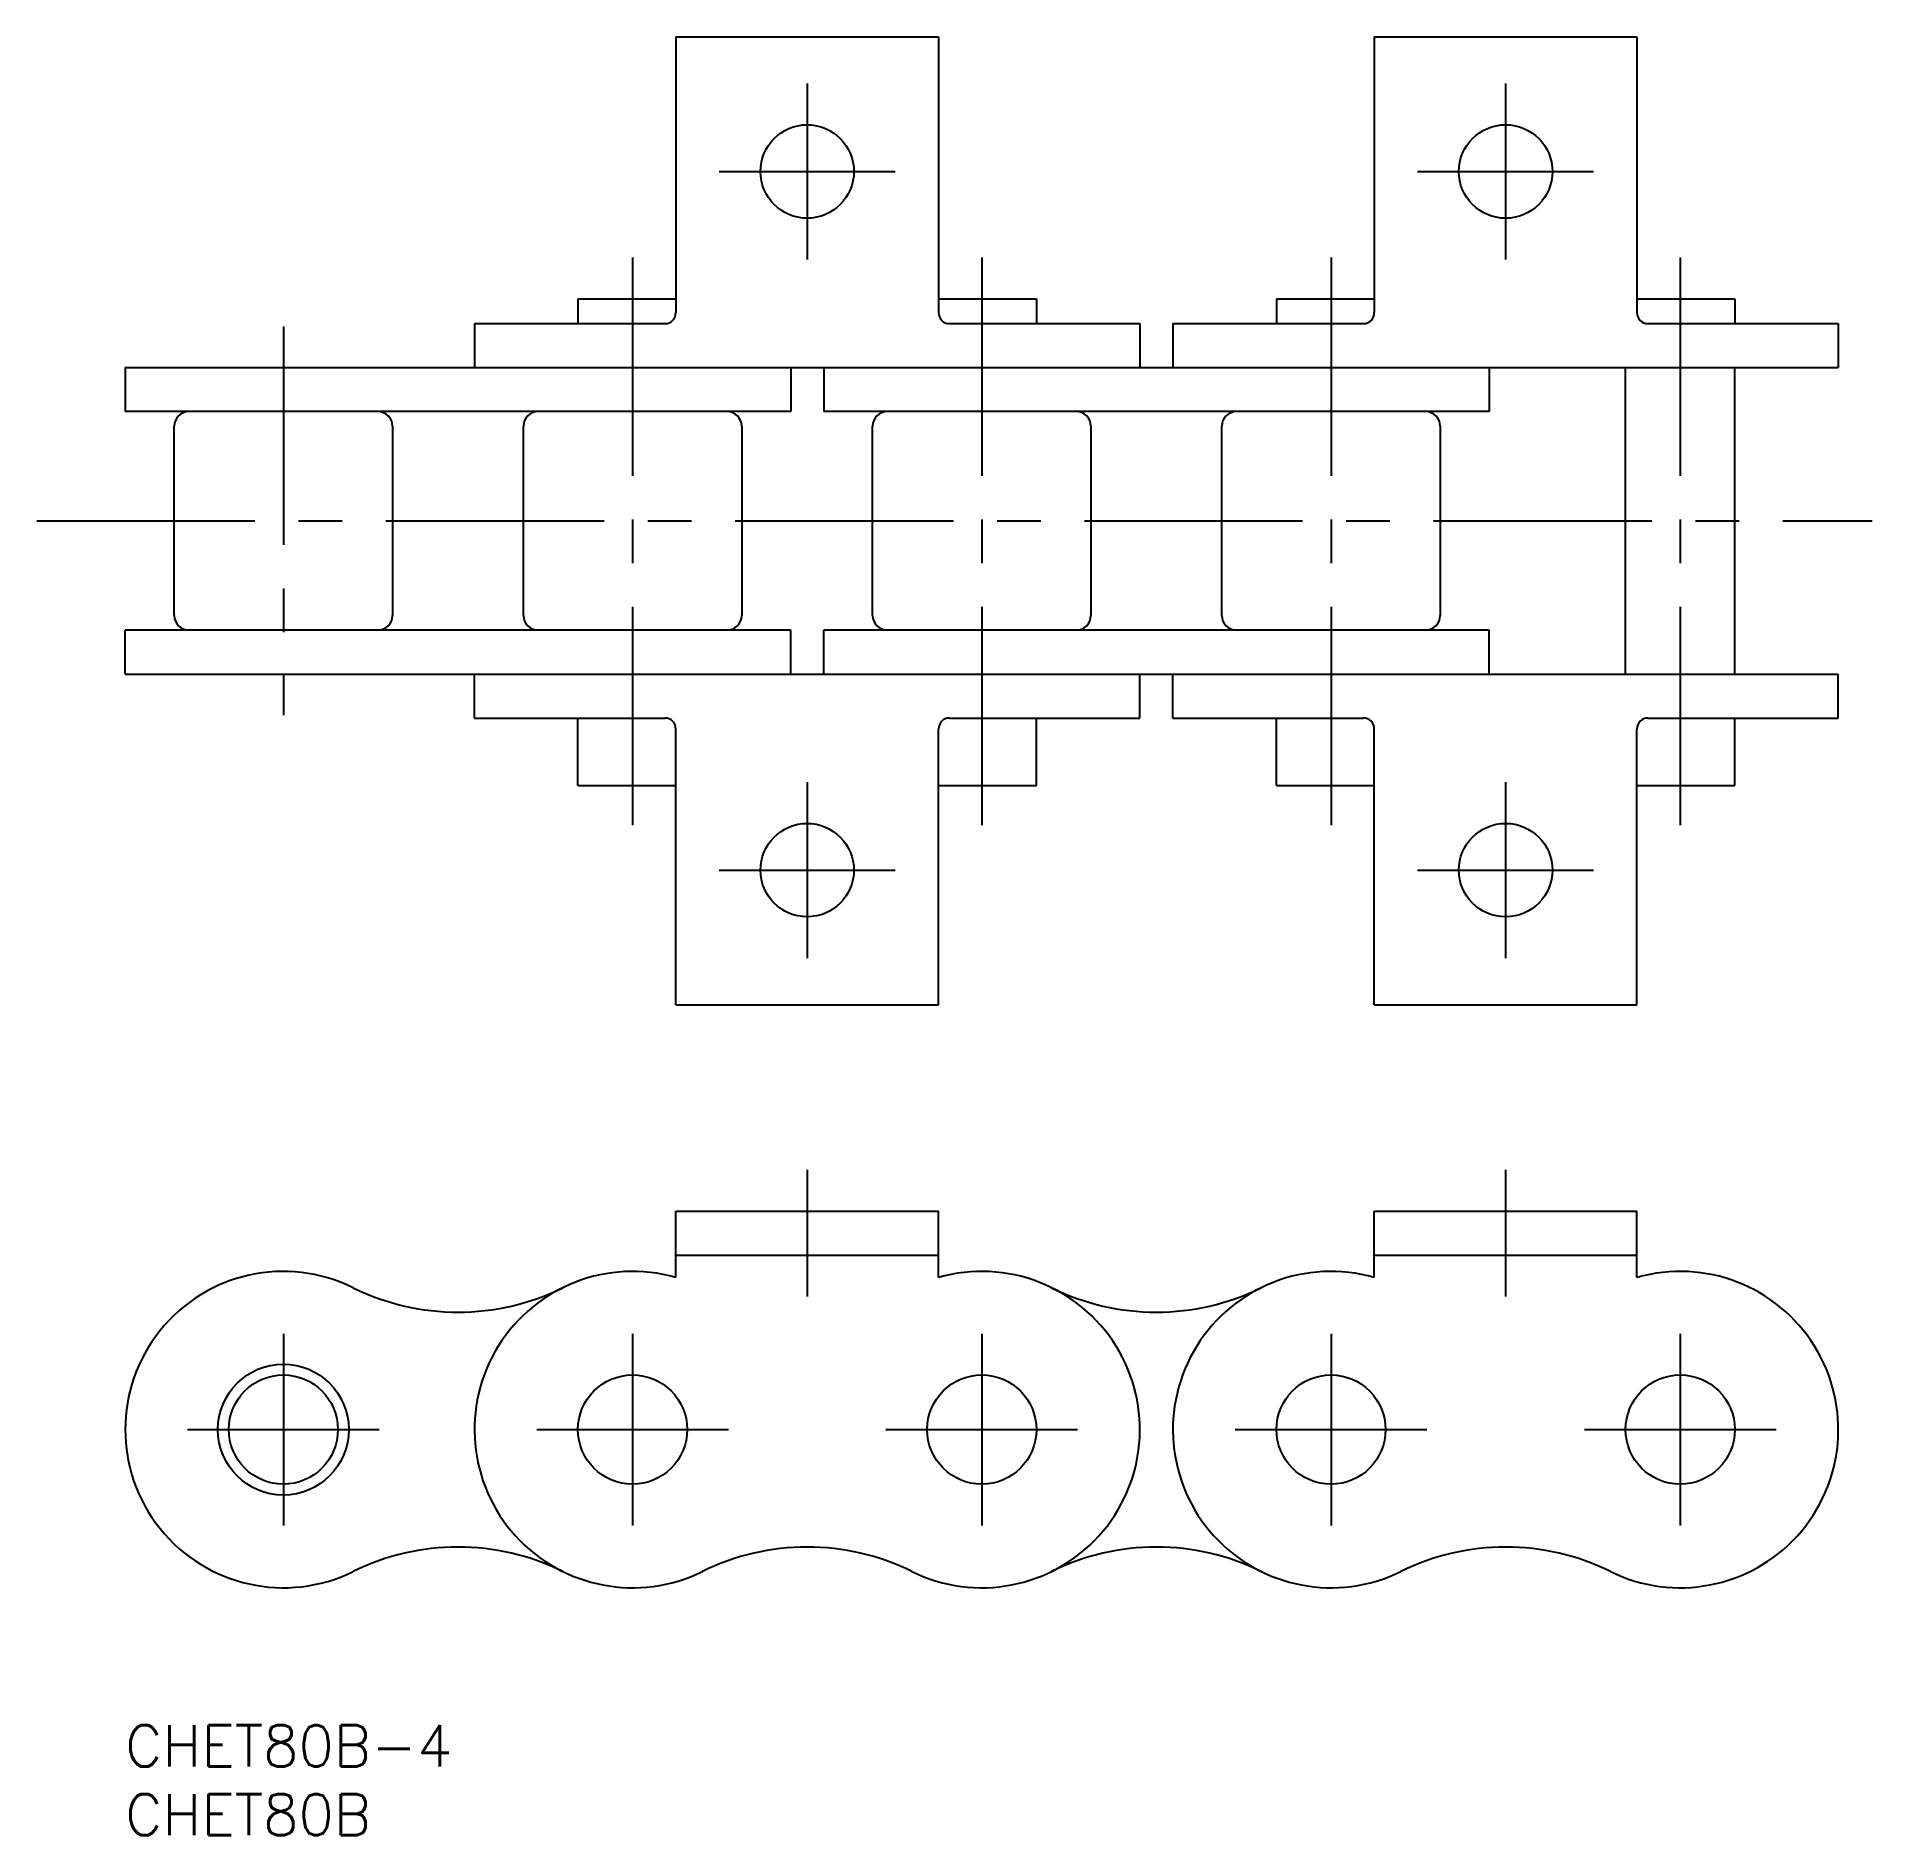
# Model space of a CAD drawing. Extents: x -6 to 127, y -8 to 123.
import ezdxf

# ---------------------------------------------------------------- set-up
doc = ezdxf.new("R2010")
doc.units = 0
doc.header["$LTSCALE"] = 0.5
doc.linetypes.add('CENTER', pattern=[50.8, 31.75, -6.35, 6.35, -6.35])
for name, color, linetype in [('MSM_CENTER', 1, 'CENTER'), ('MSM_CONTINUOUS', 7, 'CONTINUOUS'), ('MSM_PART_NUMBER', 7, 'CONTINUOUS')]:
    doc.layers.add(name, color=color, linetype=linetype)
doc.styles.get("Standard").update_dxf_attribs({"font": 'txt.shx', "height": 3, "bigfont": 'bigfont.shx'})

# ---------------------------------------------------------------- blocks, each defined once
blk = doc.blocks.new('*U3')
at = {"layer": 'MSM_PART_NUMBER'}
blk.add_text('CHET80B-4', height=3, dxfattribs=at).set_placement((0, -3))
blk = doc.blocks.new('*U4')
at = {"layer": 'MSM_PART_NUMBER'}
blk.add_text('CHET80B', height=3, dxfattribs=at).set_placement((0, -8))

msp = doc.modelspace()

# ---------------------------------------------------------------- linework, layer by layer
at = {"layer": 'MSM_CENTER'}
for p, q in [((49.6, 119.38), (49.6, 106.58)), ((100.4, 119.38), (100.4, 106.58)), ((43.2, 112.98), (56, 112.98)), ((94, 112.98), (106.8, 112.98)), ((36.9, 106.73), (36.9, 65.33)), ((62.3, 106.73), (62.3, 65.33)), ((87.7, 106.73), (87.7, 65.33)), ((113.1, 106.73), (113.1, 65.33)), ((11.5, 101.72), (11.5, 73.44)), ((-6.44, 87.58), (127.07, 87.58)), ((49.6, 68.58), (49.6, 55.78)), ((100.4, 68.58), (100.4, 55.78)), ((43.2, 62.18), (56, 62.18)), ((94, 62.18), (106.8, 62.18)), ((49.6, 40.38), (49.6, 31.18)), ((100.4, 40.38), (100.4, 31.18)), ((11.5, 28.47), (11.5, 14.53)), ((36.9, 28.47), (36.9, 14.53)), ((62.3, 28.47), (62.3, 14.53)), ((87.7, 28.47), (87.7, 14.53)), ((113.1, 28.47), (113.1, 14.53)), ((4.53, 21.5), (18.47, 21.5)), ((29.93, 21.5), (43.87, 21.5)), ((55.33, 21.5), (69.27, 21.5)), ((80.73, 21.5), (94.67, 21.5)), ((106.13, 21.5), (120.07, 21.5))]:
    msp.add_line(p, q, dxfattribs=at)
at = {"layer": 'MSM_CONTINUOUS'}
for p, q in [((40.05, 122.78), (40.05, 102.72)), ((40.05, 122.78), (59.15, 122.78)), ((59.15, 122.78), (59.15, 102.72)), ((90.85, 122.78), (90.85, 102.72)), ((90.85, 122.78), (109.95, 122.78)), ((109.95, 122.78), (109.95, 102.72)), ((32.93, 103.73), (32.93, 101.92)), ((32.93, 103.73), (40.05, 103.73)), ((59.15, 103.73), (66.27, 103.73)), ((66.27, 103.73), (66.27, 101.92)), ((83.73, 103.73), (83.73, 101.92)), ((83.73, 103.73), (90.85, 103.73)), ((109.95, 103.73), (117.07, 103.73)), ((117.07, 103.73), (117.07, 101.92)), ((25.4, 101.92), (39.25, 101.92)), ((25.4, 101.92), (25.4, 98.72)), ((59.95, 101.92), (73.8, 101.92)), ((73.8, 101.92), (73.8, 98.72)), ((76.2, 101.92), (90.05, 101.92)), ((76.2, 101.92), (76.2, 98.72)), ((110.75, 101.92), (124.6, 101.92)), ((124.6, 101.92), (124.6, 98.72)), ((0, 98.72), (124.6, 98.72)), ((0, 98.72), (0, 95.52)), ((48.4, 98.72), (48.4, 95.52)), ((50.8, 98.72), (50.8, 95.52)), ((99.2, 98.72), (99.2, 95.52)), ((109.13, 76.44), (109.13, 98.72)), ((117.07, 76.44), (117.07, 98.72)), ((48.4, 95.52), (0, 95.52)), ((99.2, 95.52), (50.8, 95.52)), ((3.56, 80.7), (3.56, 94.46)), ((19.44, 94.46), (19.44, 80.7)), ((28.96, 80.7), (28.96, 94.46)), ((44.84, 94.46), (44.84, 80.7)), ((54.36, 80.7), (54.36, 94.46)), ((70.24, 94.46), (70.24, 80.7)), ((79.76, 80.7), (79.76, 94.46)), ((95.64, 94.46), (95.64, 80.7)), ((0, 76.44), (0, 79.64)), ((48.4, 79.64), (0, 79.64)), ((48.4, 76.44), (48.4, 79.64)), ((50.8, 76.44), (50.8, 79.64)), ((99.2, 79.64), (50.8, 79.64)), ((99.2, 76.44), (99.2, 79.64)), ((0, 76.44), (124.6, 76.44)), ((25.4, 73.24), (25.4, 76.44)), ((73.8, 73.24), (73.8, 76.44)), ((76.2, 73.24), (76.2, 76.44)), ((124.6, 73.24), (124.6, 76.44)), ((25.4, 73.24), (39.25, 73.24)), ((32.93, 68.33), (32.93, 73.24)), ((40.05, 52.38), (40.05, 72.44)), ((59.15, 52.38), (59.15, 72.44)), ((59.95, 73.24), (73.8, 73.24)), ((66.27, 68.33), (66.27, 73.24)), ((76.2, 73.24), (90.05, 73.24)), ((83.73, 68.33), (83.73, 73.24)), ((90.85, 52.38), (90.85, 72.44)), ((109.95, 52.38), (109.95, 72.44)), ((110.75, 73.24), (124.6, 73.24)), ((117.07, 68.33), (117.07, 73.24)), ((32.93, 68.33), (40.05, 68.33)), ((59.15, 68.33), (66.27, 68.33)), ((83.73, 68.33), (90.85, 68.33)), ((109.95, 68.33), (117.07, 68.33)), ((40.05, 52.38), (59.15, 52.38)), ((90.85, 52.38), (109.95, 52.38)), ((40.05, 37.38), (59.15, 37.38)), ((40.05, 32.56), (40.05, 37.38)), ((59.15, 32.56), (59.15, 37.38)), ((90.85, 37.38), (109.95, 37.38)), ((90.85, 32.56), (90.85, 37.38)), ((109.95, 32.56), (109.95, 37.38)), ((40.05, 34.18), (59.15, 34.18)), ((90.85, 34.18), (109.95, 34.18))]:
    msp.add_line(p, q, dxfattribs=at)
for centre, radius in [((49.6, 112.98), 3.4), ((100.4, 112.98), 3.4), ((49.6, 62.18), 3.4), ((100.4, 62.18), 3.4), ((11.5, 21.5), 4.76), ((11.5, 21.5), 3.97), ((36.9, 21.5), 3.97), ((62.3, 21.5), 3.97), ((87.7, 21.5), 3.97), ((113.1, 21.5), 3.97)]:
    msp.add_circle(centre, radius, dxfattribs=at)
for centre, radius, start, end in [((39.25, 102.72), 0.8, 270, 0), ((59.95, 102.72), 0.8, 180, 270), ((90.05, 102.72), 0.8, 270, 0), ((110.75, 102.72), 0.8, 180, 270), ((4.62, 94.46), 1.06, 90, 180), ((18.38, 94.46), 1.06, 0, 90), ((30.02, 94.46), 1.06, 90, 180), ((43.78, 94.46), 1.06, 0, 90), ((55.42, 94.46), 1.06, 90, 180), ((69.18, 94.46), 1.06, 0, 90), ((80.82, 94.46), 1.06, 90, 180), ((94.58, 94.46), 1.06, 0, 90), ((4.62, 80.7), 1.06, 180, 270), ((18.38, 80.7), 1.06, 270, 0), ((30.02, 80.7), 1.06, 180, 270), ((43.78, 80.7), 1.06, 270, 0), ((55.42, 80.7), 1.06, 180, 270), ((69.18, 80.7), 1.06, 270, 0), ((80.82, 80.7), 1.06, 180, 270), ((94.58, 80.7), 1.06, 270, 0), ((39.25, 72.44), 0.8, 0, 90), ((59.95, 72.44), 0.8, 90, 180), ((90.05, 72.44), 0.8, 0, 90), ((110.75, 72.44), 0.8, 90, 180), ((11.5, 21.5), 11.5, 63.7851, 296.2149), ((36.9, 21.5), 11.5, 74.1028, 296.2149), ((62.3, 21.5), 11.5, 243.7851, 105.8972), ((87.7, 21.5), 11.5, 74.1028, 296.2149), ((113.1, 21.5), 11.5, 243.7851, 105.8972), ((24.2, 47.29), 17.25, 243.7851, 296.2149), ((75, 47.29), 17.25, 243.7851, 296.2149), ((24.2, -4.29), 17.25, 63.7851, 116.2149), ((49.6, -4.29), 17.25, 63.7851, 116.2149), ((75, -4.29), 17.25, 63.7851, 116.2149), ((100.4, -4.29), 17.25, 63.7851, 116.2149)]:
    msp.add_arc(centre, radius, start, end, dxfattribs=at)

# ---------------------------------------------------------------- block references
for name in ['*U3', '*U4']:
    msp.add_blockref(name, (0, 0), dxfattribs=at)

doc.saveas('drawing.dxf')
